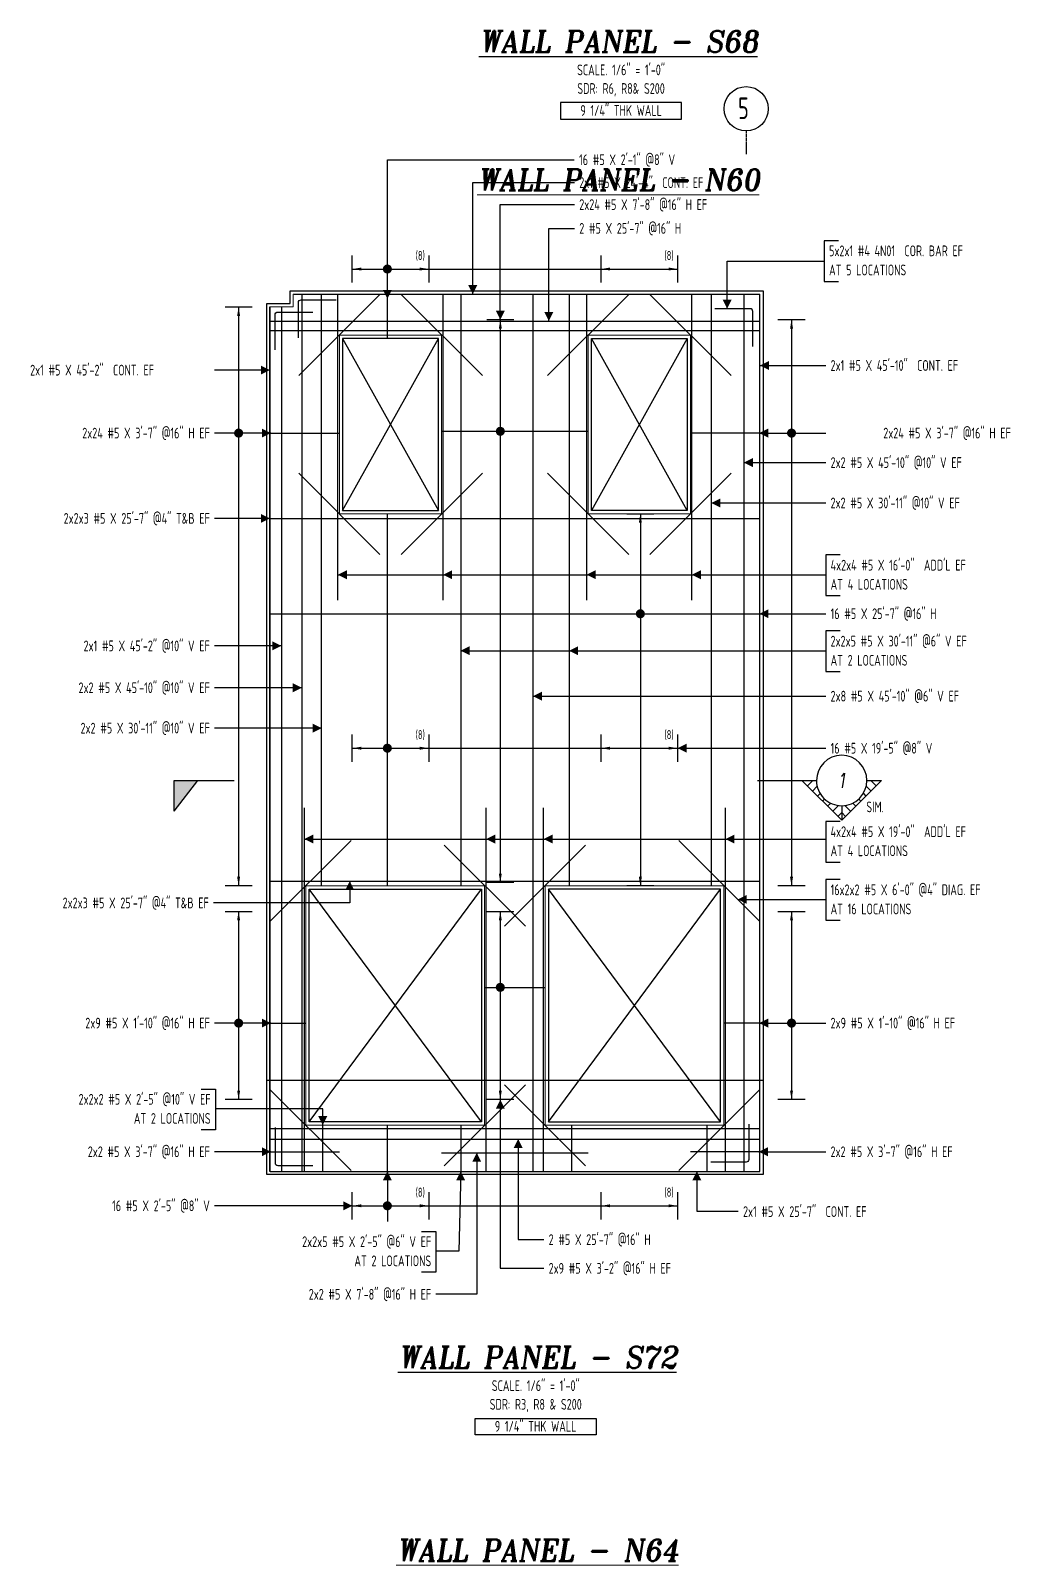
# Model space of a CAD drawing. Header units: inches. Extents: x -3675 to 38568, y -2433 to 4174.
# Drawn here: x 29343 to 29958, y -693 to 269 of the extents above; entities that cross this region are included whole.
import ezdxf
from ezdxf.enums import TextEntityAlignment as Align

# ---------------------------------------------------------------- set-up
doc = ezdxf.new("R2010")
doc.units = ezdxf.units.IN
doc.header["$MEASUREMENT"] = 0
doc.linetypes.add('PHANTOM', pattern=[2.5, 1.25, -0.25, 0.25, -0.25, 0.25, -0.25])
doc.layers.get('0').update_dxf_attribs({"linetype": 'CONTINUOUS'})
for name, color, linetype in [('0-25', 7, 'CONTINUOUS'), ('0-25TEXT', 7, 'CONTINUOUS'), ('0-35', 3, 'CONTINUOUS'), ('0-35TEXT', 3, 'CONTINUOUS'), ('0-50', 10, 'CONTINUOUS'), ('3', 3, 'CONTINUOUS'), ('BAR-LBL', 2, 'CONTINUOUS'), ('GRID', 8, 'PHANTOM'), ('Hatch', 253, 'CONTINUOUS'), ('INTERMEDIATERANGELAY', 7, 'CONTINUOUS'), ('RANGELAY', 7, 'CONTINUOUS'), ('REBARS', 4, 'CONTINUOUS')]:
    doc.layers.add(name, color=color, linetype=linetype)
doc.layers.add('COVER', color=6, linetype='CONTINUOUS', lineweight=0, plot=False)
doc.styles.add('AR', font='ARCHQUIK.shx', dxfattribs={"width": 0.8})
doc.styles.add('ROMANT', font='romant')

# ---------------------------------------------------------------- blocks, each defined once
blk = doc.blocks.new('leadrblk')
blk.add_lwpolyline([(0, 0, 0, 1, 0), (1, 0, 1, 1, 0)], format="xyseb")
blk = doc.blocks.new('SECTARO')
at = {"linetype": 'Continuous'}
blk.add_line((33.32, 16.99), (20.13, 0), dxfattribs=at)
for p, q in [((33.32, 16.99), (33.32, 0)), ((33.32, 0), (0, 0))]:
    blk.add_line(p, q)
for points in [[(33.32, 0), (33.32, 16.99), (33.32, 0), (20.13, 0)], [(33.32, 16.99), (20.13, 0), (33.32, 0), (33.32, 16.99)]]:
    blk.add_solid(points, dxfattribs=at)
blk = doc.blocks.new('*X3')
at = {"color": 0, "linetype": 'Continuous'}
for p, q in [((-1.108, 0.278), (-1.075, 0.312)), ((-1.081, 0.217), (-1.031, 0.267)), ((-1.013, 0.197), (-0.986, 0.223)), ((-0.96, 0.161), (-0.942, 0.179)), ((-0.92, 0.112), (-0.898, 0.135)), ((-0.895, 0.05), (-0.854, 0.091)), ((-0.856, 0), (-0.81, 0.046)), ((-0.768, 0), (-0.765, 0.002))]:
    blk.add_line(p, q, dxfattribs=at)
blk = doc.blocks.new('*X2')
at = {"color": 0, "linetype": 'Continuous'}
for p, q in [((-1.108, 0.278), (-1.075, 0.312)), ((-0.96, 0.161), (-0.942, 0.179)), ((-0.856, 0), (-0.81, 0.046))]:
    blk.add_line(p, q, dxfattribs=at)
blk = doc.blocks.new('SECTNU')
at = {"linetype": 'Continuous'}
blk.add_line((-24.74, 0), (-32.81, 0), dxfattribs=at)
blk.add_line((0, 0), (-24.74, 0))
at = {"layer": '3'}
for p, q in [((-68.89, 0), (-46.81, 22.07)), ((-60.81, 0), (-68.89, 0))]:
    blk.add_line(p, q, dxfattribs=at)
at = {"layer": '3', "linetype": 'Continuous'}
blk.add_line((-46.81, 14), (-46.81, 22.07), dxfattribs=at)
at = {"layer": '3'}
for points in [[(-46.81, 22.07), (-24.74, 0), (-32.81, 0, 1)], [(-32.81, 0, 0.414214), (-46.81, 14)]]:
    blk.add_lwpolyline(points, format="xyb", dxfattribs=at)
for start, end in [(90, 180), (180, 0)]:
    blk.add_arc((-46.81, 0), 14, start, end, dxfattribs=at)
at = {"linetype": 'Continuous', "xscale": -64, "yscale": 64, "zscale": 64, "rotation": 359.9999999999999}
blk.add_blockref('*X3', (-117.73, 0), dxfattribs=at)
at = {"linetype": 'Continuous', "xscale": 64, "yscale": 64, "zscale": 64}
for name in ['*X3', '*X2']:
    blk.add_blockref(name, (24.1, 0), dxfattribs=at)
at = {"linetype": 'Continuous', "style": 'ROMANT', "oblique": 9, "width": 0.9}
blk.add_attdef('NO', text='', height=8, dxfattribs=at).set_placement((-46.81, 0), align=Align.MIDDLE)
blk = doc.blocks.new('*U1257', base_point=(29757.65, -87.64))
at = {"layer": 'REBARS', "color": 0}
blk.add_lwpolyline([(29757.97, -87.64), (29757.97, 104.36)], dxfattribs=at)
blk = doc.blocks.new('*U1258', base_point=(29692.27, -87.64))
at = {"layer": 'REBARS', "color": 0}
blk.add_lwpolyline([(29691.96, -87.64), (29691.96, 104.36)], dxfattribs=at)
blk = doc.blocks.new('*U1259', base_point=(29601.66, -87.64))
at = {"layer": 'REBARS', "color": 0}
blk.add_lwpolyline([(29601.97, -87.64), (29601.97, 104.36)], dxfattribs=at)
blk = doc.blocks.new('*U1260', base_point=(29536.28, -87.64))
at = {"layer": 'REBARS', "color": 0}
blk.add_lwpolyline([(29535.97, -87.64), (29535.97, 104.36)], dxfattribs=at)
blk = doc.blocks.new('*U1261', base_point=(29640.17, -391.52))
at = {"layer": 'REBARS', "color": 0}
blk.add_lwpolyline([(29640.39, -391.3), (29691.3, -442.21)], dxfattribs=at)
blk = doc.blocks.new('*U1262', base_point=(29640.17, -291.75))
at = {"layer": 'REBARS', "color": 0}
blk.add_lwpolyline([(29640.39, -291.97), (29691.3, -241.06)], dxfattribs=at)
blk = doc.blocks.new('*U1263', base_point=(29493.12, -394.47))
at = {"layer": 'REBARS', "color": 0}
blk.add_lwpolyline([(29493.34, -394.25), (29544.25, -445.16)], dxfattribs=at)
blk = doc.blocks.new('*U1264', base_point=(29653.76, -391.52))
at = {"layer": 'REBARS', "color": 0}
blk.add_lwpolyline([(29653.54, -391.3), (29602.63, -442.21)], dxfattribs=at)
blk = doc.blocks.new('*U1265', base_point=(29493.12, -288.8))
at = {"layer": 'REBARS', "color": 0}
blk.add_lwpolyline([(29493.34, -289.02), (29544.25, -238.11)], dxfattribs=at)
blk = doc.blocks.new('*U1266', base_point=(29653.76, -291.75))
at = {"layer": 'REBARS', "color": 0}
blk.add_lwpolyline([(29653.54, -291.97), (29602.63, -241.06)], dxfattribs=at)
blk = doc.blocks.new('*U1267', base_point=(29667.16, -8.23))
at = {"layer": 'REBARS', "color": 0}
blk.add_lwpolyline([(29667.38, -8.01), (29718.29, -58.92)], dxfattribs=at)
blk = doc.blocks.new('*U1268', base_point=(29782.76, -8.23))
at = {"layer": 'REBARS', "color": 0}
blk.add_lwpolyline([(29782.54, -8.01), (29731.63, -58.92)], dxfattribs=at)
blk = doc.blocks.new('*U1269', base_point=(29667.16, 53.5))
at = {"layer": 'REBARS', "color": 0}
blk.add_lwpolyline([(29667.38, 53.28), (29718.29, 104.19)], dxfattribs=at)
blk = doc.blocks.new('*U1270', base_point=(29782.76, 53.5))
at = {"layer": 'REBARS', "color": 0}
blk.add_lwpolyline([(29782.54, 53.28), (29731.63, 104.19)], dxfattribs=at)
blk = doc.blocks.new('*U1271', base_point=(29511.17, -8.23))
at = {"layer": 'REBARS', "color": 0}
blk.add_lwpolyline([(29511.39, -8.01), (29562.3, -58.92)], dxfattribs=at)
blk = doc.blocks.new('*U1272', base_point=(29626.77, -8.23))
at = {"layer": 'REBARS', "color": 0}
blk.add_lwpolyline([(29626.55, -8.01), (29575.64, -58.92)], dxfattribs=at)
blk = doc.blocks.new('*U1273', base_point=(29511.17, 53.5))
at = {"layer": 'REBARS', "color": 0}
blk.add_lwpolyline([(29511.39, 53.28), (29562.3, 104.19)], dxfattribs=at)
blk = doc.blocks.new('*U1274', base_point=(29626.77, 53.5))
at = {"layer": 'REBARS', "color": 0}
blk.add_lwpolyline([(29626.55, 53.28), (29575.64, 104.19)], dxfattribs=at)
blk = doc.blocks.new('*U1473', base_point=(29496.34, -442.14))
at = {"layer": 'REBARS', "color": 0}
blk.add_lwpolyline([(29496.59, -418.14), (29496.59, -440.14, 0.414214), (29498.34, -441.89), (29520.34, -441.89)], format="xyb", dxfattribs=at)
blk = doc.blocks.new('*U1474', base_point=(29793.86, -440.14))
at = {"layer": 'REBARS', "color": 0}
blk.add_lwpolyline([(29793.61, -416.14), (29793.61, -438.14, -0.414214), (29791.86, -439.89), (29769.86, -439.89)], format="xyb", dxfattribs=at)
blk = doc.blocks.new('*U1275', base_point=(29800.9, -445.64))
at = {"layer": 'REBARS', "color": 0}
blk.add_lwpolyline([(29800.59, -445.64), (29800.59, 104.36)], dxfattribs=at)
blk = doc.blocks.new('*U1276', base_point=(29493.65, -445.64))
at = {"layer": 'REBARS', "color": 0}
blk.add_lwpolyline([(29493.34, -445.64), (29493.34, 96.36)], dxfattribs=at)
blk = doc.blocks.new('*U1277', base_point=(29567.31, 76.41))
at = {"layer": 'REBARS', "color": 0}
blk.add_lwpolyline([(29567, 76.41), (29567, 101.41)], dxfattribs=at)
blk = doc.blocks.new('*U1475', base_point=(29496.34, 93.36))
at = {"layer": 'REBARS', "color": 0}
blk.add_lwpolyline([(29496.59, 69.36), (29496.59, 91.36, -0.414214), (29498.34, 93.11), (29520.34, 93.11)], format="xyb", dxfattribs=at)
blk = doc.blocks.new('*U1278', base_point=(29493.34, -96.37))
at = {"layer": 'REBARS', "color": 0}
blk.add_lwpolyline([(29493.34, -96.06), (29800.34, -96.06)], dxfattribs=at)
blk = doc.blocks.new('rendmark')
at = {"color": 4}
blk.add_line((0, -3), (0, 3), dxfattribs=at)
blk = doc.blocks.new('rarrow')
at = {"color": 7}
blk.add_solid([(2, -0.33), (2, 0.33), (0, 0)], dxfattribs=at)
blk = doc.blocks.new('*U1885', base_point=(29725.61, -33.35))
at = {"layer": 'RANGELAY'}
blk.add_line((29725.61, -33.35), (29725.61, -266.64), dxfattribs=at)
at = {"layer": 'RANGELAY', "xscale": 2.834645669291339, "yscale": 2.834645669291339}
for name, p, rotation in [('rendmark', (29725.61, -33.35), 269.9999999999999), ('rarrow', (29725.61, -33.35), 269.9999999999999), ('rendmark', (29725.61, -266.64), 89.999996929531), ('rarrow', (29725.61, -266.64), 89.999996929531)]:
    blk.add_blockref(name, p, dxfattribs=dict(at, rotation=rotation))
blk = doc.blocks.new('VPM7D9B82')
at = {"const_width": 1}
blk.add_lwpolyline([(-0.5, 0, 1), (0.5, 0, 1)], format="xyb", close=True, dxfattribs=at)
blk = doc.blocks.new('*U1279', base_point=(29508.59, 104.05))
at = {"layer": 'REBARS', "color": 0}
blk.add_lwpolyline([(29508.59, 104.36), (29800.59, 104.36)], dxfattribs=at)
blk = doc.blocks.new('*U1280', base_point=(29493.03, 96.36))
at = {"layer": 'REBARS', "color": 0}
blk.add_lwpolyline([(29493.34, 96.36), (29493.34, -445.64)], dxfattribs=at)
blk = doc.blocks.new('*U1476', base_point=(29510.97, 101.01))
at = {"layer": 'REBARS', "color": 0}
blk.add_lwpolyline([(29511.22, 77.01), (29511.22, 99.01, -0.414214), (29512.97, 100.76), (29534.97, 100.76)], format="xyb", dxfattribs=at)
blk = doc.blocks.new('*U1281', base_point=(29500.23, 96.36))
at = {"layer": 'REBARS', "color": 0}
blk.add_lwpolyline([(29500.54, 96.36), (29500.54, -445.64)], dxfattribs=at)
blk = doc.blocks.new('*U1477', base_point=(29796.38, 95.43))
at = {"layer": 'REBARS', "color": 0}
blk.add_lwpolyline([(29796.13, 71.43), (29796.13, 93.43, 0.414214), (29794.38, 95.18), (29772.38, 95.18)], format="xyb", dxfattribs=at)
blk = doc.blocks.new('*U1282', base_point=(29567.31, -445.64))
at = {"layer": 'REBARS', "color": 0}
blk.add_lwpolyline([(29567, -445.64), (29567, -416.64)], dxfattribs=at)
blk = doc.blocks.new('*U1283', base_point=(29567.31, -266.64))
at = {"layer": 'REBARS', "color": 0}
blk.add_lwpolyline([(29567, -266.64), (29567, -33.64)], dxfattribs=at)
blk = doc.blocks.new('*U1284', base_point=(29493.59, 87.14))
at = {"layer": 'REBARS', "color": 0}
blk.add_lwpolyline([(29493.59, 87.45), (29800.59, 87.45)], dxfattribs=at)
blk = doc.blocks.new('*U1884', base_point=(29820.4, -282.64))
at = {"layer": 'RANGELAY'}
blk.add_line((29820.4, -282.64), (29820.4, -400.64), dxfattribs=at)
at = {"layer": 'RANGELAY', "xscale": 2.834645669291339, "yscale": 2.834645669291339}
for name, p, rotation in [('rendmark', (29820.4, -282.64), 269.9999999999999), ('rarrow', (29820.4, -282.64), 269.9999999999999), ('rendmark', (29820.4, -400.64), 89.999996929531), ('rarrow', (29820.4, -400.64), 89.999996929531)]:
    blk.add_blockref(name, p, dxfattribs=dict(at, rotation=rotation))
blk = doc.blocks.new('VPM7DA0E2')
at = {"const_width": 1}
blk.add_lwpolyline([(-0.5, 0, 1), (0.5, 0, 1)], format="xyb", close=True, dxfattribs=at)
blk = doc.blocks.new('*U1285', base_point=(29800.17, -353))
at = {"layer": 'REBARS', "color": 0}
blk.add_lwpolyline([(29800.17, -352.69), (29778.17, -352.69)], dxfattribs=at)
blk = doc.blocks.new('*U1883', base_point=(29820.4, 88.36))
at = {"layer": 'RANGELAY'}
blk.add_line((29820.4, 88.36), (29820.4, -266.64), dxfattribs=at)
at = {"layer": 'RANGELAY', "xscale": 2.834645669291339, "yscale": 2.834645669291339}
for name, p, rotation in [('rendmark', (29820.4, 88.36), 269.9999999999999), ('rarrow', (29820.4, 88.36), 269.9999999999999), ('rendmark', (29820.4, -266.64), 89.999996929531), ('rarrow', (29820.4, -266.64), 89.999996929531)]:
    blk.add_blockref(name, p, dxfattribs=dict(at, rotation=rotation))
blk = doc.blocks.new('VPM7DA1E2')
at = {"const_width": 1}
blk.add_lwpolyline([(-0.5, 0, 1), (0.5, 0, 1)], format="xyb", close=True, dxfattribs=at)
blk = doc.blocks.new('*U1286', base_point=(29800.17, 16.89))
at = {"layer": 'REBARS', "color": 0}
blk.add_lwpolyline([(29800.17, 17.2), (29757.17, 17.2)], dxfattribs=at)
blk = doc.blocks.new('*U1882', base_point=(29473.73, -282.64))
at = {"layer": 'RANGELAY'}
blk.add_line((29473.73, -282.64), (29473.73, -400.64), dxfattribs=at)
at = {"layer": 'RANGELAY', "xscale": 2.834645669291339, "yscale": 2.834645669291339}
for name, p, rotation in [('rendmark', (29473.73, -282.64), 269.9999999999999), ('rarrow', (29473.73, -282.64), 269.9999999999999), ('rendmark', (29473.73, -400.64), 89.999996929531), ('rarrow', (29473.73, -400.64), 89.999996929531)]:
    blk.add_blockref(name, p, dxfattribs=dict(at, rotation=rotation))
blk = doc.blocks.new('VPM7DA2E2')
at = {"const_width": 1}
blk.add_lwpolyline([(-0.5, 0, 1), (0.5, 0, 1)], format="xyb", close=True, dxfattribs=at)
blk = doc.blocks.new('*U1287', base_point=(29493.97, -353))
at = {"layer": 'REBARS', "color": 0}
blk.add_lwpolyline([(29493.97, -352.69), (29515.97, -352.69)], dxfattribs=at)
blk = doc.blocks.new('*U1881', base_point=(29473.73, 96.36))
at = {"layer": 'RANGELAY'}
blk.add_line((29473.73, 96.36), (29473.73, -266.64), dxfattribs=at)
at = {"layer": 'RANGELAY', "xscale": 2.834645669291339, "yscale": 2.834645669291339}
for name, p, rotation in [('rendmark', (29473.73, 96.36), 269.9999999999999), ('rarrow', (29473.73, 96.36), 269.9999999999999), ('rendmark', (29473.73, -266.64), 89.999996929531), ('rarrow', (29473.73, -266.64), 89.999996929531)]:
    blk.add_blockref(name, p, dxfattribs=dict(at, rotation=rotation))
blk = doc.blocks.new('VPM7DA3E2')
at = {"const_width": 1}
blk.add_lwpolyline([(-0.5, 0, 1), (0.5, 0, 1)], format="xyb", close=True, dxfattribs=at)
blk = doc.blocks.new('*U1288', base_point=(29493.97, 16.89))
at = {"layer": 'REBARS', "color": 0}
blk.add_lwpolyline([(29493.97, 17.2), (29536.97, 17.2)], dxfattribs=at)
blk = doc.blocks.new('*U1289', base_point=(29526.06, -266.64))
at = {"layer": 'REBARS', "color": 0}
blk.add_lwpolyline([(29525.75, -266.64), (29525.75, 104.36)], dxfattribs=at)
blk = doc.blocks.new('*U1290', base_point=(29513.03, 104.36))
at = {"layer": 'REBARS', "color": 0}
blk.add_lwpolyline([(29513.34, 104.36), (29513.34, -445.64)], dxfattribs=at)
blk = doc.blocks.new('*U1880', base_point=(29637.81, 88.36))
at = {"layer": 'RANGELAY'}
blk.add_line((29637.81, 88.36), (29637.81, -264.64), dxfattribs=at)
at = {"layer": 'RANGELAY', "xscale": 2.834645669291339, "yscale": 2.834645669291339}
for name, p, rotation in [('rendmark', (29637.81, 88.36), 269.9999999999999), ('rarrow', (29637.81, 88.36), 269.9999999999999), ('rarrow', (29637.81, -264.64), 89.999996929531), ('rendmark', (29637.81, -264.64), 89.999996929531)]:
    blk.add_blockref(name, p, dxfattribs=dict(at, rotation=rotation))
blk = doc.blocks.new('VPM7DA622')
at = {"const_width": 1}
blk.add_lwpolyline([(-0.5, 0, 1), (0.5, 0, 1)], format="xyb", close=True, dxfattribs=at)
blk = doc.blocks.new('*U1291', base_point=(29600.96, 18.02))
at = {"layer": 'REBARS', "color": 0}
blk.add_lwpolyline([(29600.96, 18.33), (29692.96, 18.33)], dxfattribs=at)
blk = doc.blocks.new('*U1879', base_point=(29637.81, -282.64))
at = {"layer": 'RANGELAY'}
blk.add_line((29637.81, -282.64), (29637.81, -400.64), dxfattribs=at)
at = {"layer": 'RANGELAY', "xscale": 2.834645669291339, "yscale": 2.834645669291339}
for name, p, rotation in [('rendmark', (29637.81, -282.64), 269.9999999999999), ('rarrow', (29637.81, -282.64), 269.9999999999999), ('rendmark', (29637.81, -400.64), 89.999996929531), ('rarrow', (29637.81, -400.64), 89.999996929531)]:
    blk.add_blockref(name, p, dxfattribs=dict(at, rotation=rotation))
blk = doc.blocks.new('VPM7DA722')
at = {"const_width": 1}
blk.add_lwpolyline([(-0.5, 0, 1), (0.5, 0, 1)], format="xyb", close=True, dxfattribs=at)
blk = doc.blocks.new('*U1292', base_point=(29627.97, -330.59))
at = {"layer": 'REBARS', "color": 0}
blk.add_lwpolyline([(29627.97, -330.28), (29665.97, -330.28)], dxfattribs=at)
blk = doc.blocks.new('*U1293', base_point=(29493.59, -445.32))
at = {"layer": 'REBARS', "color": 0}
blk.add_lwpolyline([(29493.59, -445.64), (29800.59, -445.64)], dxfattribs=at)
blk = doc.blocks.new('*U1294', base_point=(29657.96, 104.36))
at = {"layer": 'REBARS', "color": 0}
blk.add_lwpolyline([(29658.27, 104.36), (29658.27, -445.64)], dxfattribs=at)
blk = doc.blocks.new('*U1295', base_point=(29680.65, 104.36))
at = {"layer": 'REBARS', "color": 0}
blk.add_lwpolyline([(29680.97, 104.36), (29680.97, -266.64)], dxfattribs=at)
blk = doc.blocks.new('*U1296', base_point=(29612.66, 104.36))
at = {"layer": 'REBARS', "color": 0}
blk.add_lwpolyline([(29612.97, 104.36), (29612.97, -266.64)], dxfattribs=at)
blk = doc.blocks.new('*U1297', base_point=(29800.81, -394.47))
at = {"layer": 'REBARS', "color": 0}
blk.add_lwpolyline([(29800.59, -394.25), (29749.68, -445.17)], dxfattribs=at)
blk = doc.blocks.new('*U1298', base_point=(29800.81, -288.8))
at = {"layer": 'REBARS', "color": 0}
blk.add_lwpolyline([(29800.59, -289.02), (29749.68, -238.11)], dxfattribs=at)
blk = doc.blocks.new('*U1299', base_point=(29778.65, -445.64))
at = {"layer": 'REBARS', "color": 0}
blk.add_lwpolyline([(29778.97, -445.64), (29778.97, -217.64)], dxfattribs=at)
blk = doc.blocks.new('*U1300', base_point=(29665.28, -445.64))
at = {"layer": 'REBARS', "color": 0}
blk.add_lwpolyline([(29664.97, -445.64), (29664.97, -217.64)], dxfattribs=at)
blk = doc.blocks.new('*U1301', base_point=(29628.65, -445.64))
at = {"layer": 'REBARS', "color": 0}
blk.add_lwpolyline([(29628.97, -445.64), (29628.97, -217.64)], dxfattribs=at)
blk = doc.blocks.new('*U1302', base_point=(29515.28, -445.64))
at = {"layer": 'REBARS', "color": 0}
blk.add_lwpolyline([(29514.97, -445.64), (29514.97, -217.64)], dxfattribs=at)
blk = doc.blocks.new('*U1303', base_point=(29767.15, -445.64))
at = {"layer": 'REBARS', "color": 0}
blk.add_lwpolyline([(29767.46, -445.64), (29767.46, -416.64)], dxfattribs=at)
blk = doc.blocks.new('*U1304', base_point=(29526.79, -445.64))
at = {"layer": 'REBARS', "color": 0}
blk.add_lwpolyline([(29526.47, -445.64), (29526.47, -416.64)], dxfattribs=at)
blk = doc.blocks.new('*U1305', base_point=(29493.34, -35.98))
at = {"layer": 'REBARS', "color": 0}
blk.add_lwpolyline([(29493.34, -36.29), (29800.34, -36.29)], dxfattribs=at)
blk = doc.blocks.new('*U1306', base_point=(29493.34, 81.25))
at = {"layer": 'REBARS', "color": 0}
blk.add_lwpolyline([(29493.34, 81.56), (29800.34, 81.56)], dxfattribs=at)
blk = doc.blocks.new('*U1307', base_point=(29682.1, -416.64))
at = {"layer": 'REBARS', "color": 0}
blk.add_lwpolyline([(29682.41, -416.64), (29682.41, -445.64)], dxfattribs=at)
blk = doc.blocks.new('*U1308', base_point=(29612.66, -416.64))
at = {"layer": 'REBARS', "color": 0}
blk.add_lwpolyline([(29612.97, -416.64), (29612.97, -445.64)], dxfattribs=at)
blk = doc.blocks.new('*U1309', base_point=(29493.34, -418.45))
at = {"layer": 'REBARS', "color": 0}
blk.add_lwpolyline([(29493.34, -418.77), (29800.34, -418.77)], dxfattribs=at)
blk = doc.blocks.new('*U1310', base_point=(29493.34, -264))
at = {"layer": 'REBARS', "color": 0}
blk.add_lwpolyline([(29493.34, -263.69), (29800.34, -263.69)], dxfattribs=at)
blk = doc.blocks.new('*U1878', base_point=(29544.97, -467.22))
at = {"layer": 'INTERMEDIATERANGELAY'}
blk.add_line((29592.97, -467.22), (29700.96, -467.22), dxfattribs=at)
at = {"layer": 'RANGELAY'}
for p, q in [((29544.97, -467.22), (29592.97, -467.22)), ((29700.96, -467.22), (29748.97, -467.22))]:
    blk.add_line(p, q, dxfattribs=at)
at = {"layer": 'RANGELAY', "xscale": 2.834645669291339, "yscale": 2.834645669291339}
for name, p in [('rendmark', (29544.97, -467.22)), ('rendmark', (29700.96, -467.22)), ('rarrow', (29544.97, -467.22)), ('rarrow', (29700.96, -467.22))]:
    blk.add_blockref(name, p, dxfattribs=at)
at = {"layer": 'RANGELAY', "xscale": 2.834645669291339, "yscale": 2.834645669291339, "rotation": 179.999996929531}
for name, p in [('rendmark', (29592.97, -467.22)), ('rendmark', (29748.97, -467.22)), ('rarrow', (29592.97, -467.22)), ('rarrow', (29748.97, -467.22))]:
    blk.add_blockref(name, p, dxfattribs=at)
blk = doc.blocks.new('VPM7DAFA2')
at = {"const_width": 1}
blk.add_lwpolyline([(-0.5, 0, 1), (0.5, 0, 1)], format="xyb", close=True, dxfattribs=at)
blk = doc.blocks.new('*U1877', base_point=(29544.97, -180.35))
at = {"layer": 'INTERMEDIATERANGELAY'}
blk.add_line((29592.97, -180.35), (29700.96, -180.35), dxfattribs=at)
at = {"layer": 'RANGELAY'}
for p, q in [((29544.97, -180.35), (29592.97, -180.35)), ((29700.96, -180.35), (29748.97, -180.35))]:
    blk.add_line(p, q, dxfattribs=at)
at = {"layer": 'RANGELAY', "xscale": 2.834645669291339, "yscale": 2.834645669291339}
for name, p in [('rendmark', (29544.97, -180.35)), ('rendmark', (29700.96, -180.35)), ('rarrow', (29544.97, -180.35)), ('rarrow', (29700.96, -180.35))]:
    blk.add_blockref(name, p, dxfattribs=at)
at = {"layer": 'RANGELAY', "xscale": 2.834645669291339, "yscale": 2.834645669291339, "rotation": 179.999996929531}
for name, p in [('rendmark', (29592.97, -180.35)), ('rendmark', (29748.97, -180.35)), ('rarrow', (29592.97, -180.35)), ('rarrow', (29748.97, -180.35))]:
    blk.add_blockref(name, p, dxfattribs=at)
blk = doc.blocks.new('VPM7DB042')
at = {"const_width": 1}
blk.add_lwpolyline([(-0.5, 0, 1), (0.5, 0, 1)], format="xyb", close=True, dxfattribs=at)
blk = doc.blocks.new('*U1876', base_point=(29544.97, 120.06))
at = {"layer": 'INTERMEDIATERANGELAY'}
blk.add_line((29592.97, 120.06), (29700.96, 120.06), dxfattribs=at)
at = {"layer": 'RANGELAY'}
for p, q in [((29544.97, 120.06), (29592.97, 120.06)), ((29700.96, 120.06), (29748.97, 120.06))]:
    blk.add_line(p, q, dxfattribs=at)
at = {"layer": 'RANGELAY', "xscale": 2.834645669291339, "yscale": 2.834645669291339}
for name, p in [('rendmark', (29544.97, 120.06)), ('rendmark', (29700.96, 120.06)), ('rarrow', (29544.97, 120.06)), ('rarrow', (29700.96, 120.06))]:
    blk.add_blockref(name, p, dxfattribs=at)
at = {"layer": 'RANGELAY', "xscale": 2.834645669291339, "yscale": 2.834645669291339, "rotation": 179.999996929531}
for name, p in [('rendmark', (29592.97, 120.06)), ('rendmark', (29748.97, 120.06)), ('rarrow', (29592.97, 120.06)), ('rarrow', (29748.97, 120.06))]:
    blk.add_blockref(name, p, dxfattribs=at)
blk = doc.blocks.new('VPM7DB0E2')
at = {"const_width": 1}
blk.add_lwpolyline([(-0.5, 0, 1), (0.5, 0, 1)], format="xyb", close=True, dxfattribs=at)
blk = doc.blocks.new('*U1311', base_point=(29769.82, -266.64))
at = {"layer": 'REBARS', "color": 0}
blk.add_lwpolyline([(29770.13, -266.64), (29770.13, 104.36)], dxfattribs=at)
blk = doc.blocks.new('*U1312', base_point=(29790.9, 104.36))
at = {"layer": 'REBARS', "color": 0}
blk.add_lwpolyline([(29790.59, 104.36), (29790.59, -445.64)], dxfattribs=at)
blk = doc.blocks.new('*U1313', base_point=(29799.97, -433.67))
at = {"layer": 'REBARS', "color": 0}
blk.add_lwpolyline([(29799.97, -433.35), (29756.97, -433.35)], dxfattribs=at)
blk = doc.blocks.new('*U1314', base_point=(29493.59, -425.69))
at = {"layer": 'REBARS', "color": 0}
blk.add_lwpolyline([(29493.59, -425.38), (29800.59, -425.38)], dxfattribs=at)
blk = doc.blocks.new('*U1315', base_point=(29493.97, -433.67))
at = {"layer": 'REBARS', "color": 0}
blk.add_lwpolyline([(29493.97, -433.35), (29536.97, -433.35)], dxfattribs=at)
blk = doc.blocks.new('*U1316', base_point=(29600.96, -434.33))
at = {"layer": 'REBARS', "color": 0}
blk.add_lwpolyline([(29600.96, -434.01), (29692.96, -434.01)], dxfattribs=at)

msp = doc.modelspace()

# ---------------------------------------------------------------- linework, layer by layer
at = {"layer": '0-25'}
for p, q in [((29538.96626, 76.61422), (29598.97323, -31.34561)), ((29538.96626, -31.34561), (29598.97323, 76.61422)), ((29754.96626, 76.61422), (29694.95929, -31.34561)), ((29754.96626, -31.34561), (29694.95929, 76.61422)), ((29517.96626, -414.63578), (29625.96626, -268.63533)), ((29625.96626, -414.63578), (29517.96626, -268.63533)), ((29775.96626, -414.63578), (29667.96626, -268.63533)), ((29667.96626, -414.63578), (29775.96626, -268.63533))]:
    msp.add_line(p, q, dxfattribs=at)
at = {"layer": '0-25TEXT'}
for points in [[(29566.99835, 98.39088), (29566.99835, 188.56625), (29684.21098, 188.56625)], [(29620.55017, 104.36422), (29620.55017, 174.22978), (29684.30227, 174.22978)], [(29637.80947, 88.36422), (29637.80947, 160.4765), (29684.30227, 160.4765)], [(29668.2269, 87.45396), (29668.2269, 145.55179), (29684.30227, 145.55179)], [(29849.94683, 137.84641), (29840.94778, 137.84641), (29840.94778, 112.34908), (29849.94683, 112.34908)], [(29780.0283, 95.1778), (29780.0283, 125.09775), (29840.94778, 125.09775)], [(29800.59126, 59.59427), (29841.8927, 59.59427)], [(29493.34124, 56.69055), (29458.67322, 56.69055)], [(29493.96626, 17.20348), (29458.67322, 17.20348)], [(29800.16767, 17.20348), (29841.89136, 17.20348)], [(29790.59125, -1.27431), (29841.8927, -1.27431)], [(29770.13034, -26.57856), (29841.8927, -26.57856)], [(29493.34124, -36.29332), (29458.67322, -36.29332)], [(29850.89175, -59.21259), (29841.8927, -59.21259), (29841.8927, -84.70992), (29850.89175, -84.70992)], [(29535.9662, -71.58629), (29841.8927, -71.58629)], [(29800.31634, -96.056), (29841.8927, -96.056)], [(29850.89175, -106.84667), (29841.8927, -106.84667), (29841.8927, -132.34399), (29850.89175, -132.34399)], [(29500.538, -116.192), (29458.67322, -116.192)], [(29612.97323, -119.22036), (29841.8927, -119.22037)], [(29513.34126, -142.45559), (29458.67322, -142.45559)], [(29658.26952, -147.71933), (29841.8927, -147.71933)], [(29525.74842, -167.75983), (29458.67322, -167.75983)], [(29748.96626, -180.34749), (29841.8927, -180.34749)], [(29850.89175, -226.28622), (29841.8927, -226.28622), (29841.8927, -251.78354), (29850.89175, -251.78354)], [(29514.96627, -237.29376), (29841.8927, -237.29376)], [(29543.37919, -263.6876), (29543.37919, -277.32363), (29458.04359, -277.32363)], [(29850.89175, -262.74702), (29841.8927, -262.74702), (29841.8927, -288.24435), (29850.89175, -288.24435)], [(29786.69429, -275.12072), (29841.8927, -275.12072)], [(29493.96626, -352.68868), (29458.67322, -352.68868)], [(29800.16767, -352.68868), (29841.89136, -352.68868)], [(29450.17496, -394.07688), (29459.17402, -394.07688), (29459.17402, -419.5742), (29450.17496, -419.5742)], [(29637.80946, -400.63573), (29637.80946, -506.42081), (29665.10756, -506.42081)], [(29526.4739, -416.63574), (29526.4739, -406.45054), (29459.17402, -406.45058)], [(29649.03219, -425.37904), (29649.03219, -488.41991), (29665.10756, -488.41991)], [(29493.96627, -433.35326), (29458.67322, -433.35326)], [(29623.03425, -434.01388), (29623.03425, -522.69017), (29597.46281, -522.69017)], [(29799.96626, -433.35326), (29841.89136, -433.35326)], [(29566.99833, -445.63574), (29566.99833, -477.06636)], [(29612.97323, -445.63586), (29611.74229, -495.7325), (29597.46281, -495.7325)], [(29761.00806, -445.63578), (29761.00806, -470.61434), (29787.00894, -470.61434)], [(29544.96626, -467.22378), (29458.67322, -467.22378)], [(29588.46375, -483.3588), (29597.46281, -483.3588), (29597.46281, -508.85612), (29588.46375, -508.85612)]]:
    msp.add_lwpolyline(points, dxfattribs=at)
at = {"layer": '0-35'}
for points in [[(29505.96626, 106.36422), (29802.59126, 106.36422), (29802.59126, -447.63578), (29491.34126, -447.63578), (29491.34126, 98.36422), (29505.96626, 98.36422)], [(29538.96626, -31.34561), (29598.97323, -31.34561), (29598.97323, 76.61422), (29538.96626, 76.61422)], [(29754.96626, -31.34561), (29694.95929, -31.34561), (29694.95929, 76.61422), (29754.96626, 76.61422)], [(29517.96626, -268.63533), (29625.96626, -268.63533), (29625.96626, -414.63578), (29517.96626, -414.63578)], [(29775.96626, -268.63533), (29667.96626, -268.63533), (29667.96626, -414.63578), (29775.96626, -414.63578)]]:
    msp.add_lwpolyline(points, close=True, dxfattribs=at)
at = {"layer": '0-50'}
for points in [[(29751.46275, 224.41653), (29675.5759, 224.41653), (29675.5759, 214.06017), (29751.46275, 214.06017)], [(29622.08458, -600.4946), (29697.97142, -600.4946), (29697.97142, -610.85096), (29622.08458, -610.85096)]]:
    msp.add_lwpolyline(points, close=True, dxfattribs=at)
msp.add_circle((29791.93952, 220.57596), 13.87094, dxfattribs=at)
at = {"layer": 'COVER'}
for points in [[(29507.96626, 104.36422), (29800.59126, 104.36422), (29800.59126, -445.63578), (29493.34126, -445.63578), (29493.34126, 96.36422), (29507.96626, 96.36422)], [(29536.96626, -33.34561), (29600.97323, -33.34561), (29600.97323, 78.61422), (29536.96626, 78.61422)], [(29756.96626, -33.34561), (29692.95929, -33.34561), (29692.95929, 78.61422), (29756.96626, 78.61422)], [(29515.96626, -266.63533), (29627.96626, -266.63533), (29627.96626, -416.63578), (29515.96626, -416.63578)], [(29777.96626, -266.63533), (29665.96626, -266.63533), (29665.96626, -416.63578), (29777.96626, -416.63578)]]:
    msp.add_lwpolyline(points, close=True, dxfattribs=at)
at = {"layer": 'GRID', "lineweight": -3}
msp.add_lwpolyline([(29791.93952, 206.70502), (29791.93952, 192.08503)], dxfattribs=at)
at = {"layer": 'Hatch'}
msp.add_line((29802.59126, -388.63578), (29491.34126, -388.63578), dxfattribs=at)

# ---------------------------------------------------------------- block references
ref = msp.add_blockref('SECTNU', (29799.016, -200.60022), dxfattribs=dict(xscale=1.129181470141702, yscale=1.129181470141702, zscale=1.129181470141702, rotation=180))
ref.add_attrib('NO', '1', dxfattribs={"linetype": 'Continuous', "height": 9.03345, "style": 'ROMANT', "oblique": 9, "width": 0.9}).set_placement((29851.87603, -200.60023), align=Align.MIDDLE)
at = {"xscale": 1.129181470141702, "yscale": 1.129181470141702, "zscale": 1.129181470141702, "rotation": 180}
msp.add_blockref('SECTARO', (29470.94278, -200.60021), dxfattribs=at)
at = {"layer": '0-25TEXT'}
for name, p, xscale, yscale in [('VPM7DB0E2', (29566.99835, 120.06037), 2.834645669291338, 2.834645669291338), ('leadrblk', (29493.34124, 56.69055), -5.623937007874017, 2.250708661417324), ('leadrblk', (29800.59126, 59.59427), 5.623937007874017, 2.250708661417324), ('leadrblk', (29493.96626, 17.20348), -5.623937007874017, 2.250708661417324), ('leadrblk', (29800.16767, 17.20348), 5.623937007874017, 2.250708661417324), ('leadrblk', (29790.59125, -1.27431), 5.623937007874017, 2.250708661417324), ('leadrblk', (29770.13034, -26.57856), 5.623937007874017, 2.250708661417324), ('leadrblk', (29493.34124, -36.29332), -5.623937007874017, 2.250708661417324), ('leadrblk', (29535.9662, -71.58629), 5.623937007874017, 2.250708661417324), ('leadrblk', (29601.97329, -71.58627), 5.623937007874017, 2.250708661417324), ('leadrblk', (29691.95924, -71.58634), 5.623937007874017, 2.250708661417324), ('leadrblk', (29757.96632, -71.58621), 5.623937007874017, 2.250708661417324), ('leadrblk', (29800.31634, -96.056), 5.623937007874017, 2.250708661417324), ('leadrblk', (29500.538, -116.192), -5.623937007874017, 2.250708661417324), ('leadrblk', (29612.97323, -119.22036), 5.623937007874017, 2.250708661417324), ('leadrblk', (29680.96551, -119.22036), 5.623937007874017, 2.250708661417324), ('leadrblk', (29513.34126, -142.45559), -5.623937007874017, 2.250708661417324), ('leadrblk', (29658.26952, -147.71933), 5.623937007874017, 2.250708661417324), ('leadrblk', (29525.74842, -167.75984), -5.623937007874017, 2.250708661417324), ('VPM7DB042', (29566.99835, -180.34749), 2.834645669291338, 2.834645669291338), ('leadrblk', (29748.96626, -180.34749), 5.623937007874017, 2.250708661417324), ('leadrblk', (29514.96627, -237.29376), 5.623937007874017, 2.250708661417324), ('leadrblk', (29628.96625, -237.29372), 5.623937007874017, 2.250708661417324), ('leadrblk', (29664.96627, -237.29381), 5.623937007874017, 2.250708661417324), ('leadrblk', (29778.96625, -237.29367), 5.623937007874017, 2.250708661417324), ('leadrblk', (29786.69429, -275.12072), 5.623937007874017, 2.250708661417324), ('leadrblk', (29493.96626, -352.68868), -5.623937007874017, 2.250708661417324), ('leadrblk', (29800.16767, -352.68868), 5.623937007874017, 2.250708661417324), ('leadrblk', (29493.96627, -433.35326), -5.623937007874017, 2.250708661417324), ('leadrblk', (29799.96626, -433.35326), 5.623937007874017, 2.250708661417324), ('VPM7DAFA2', (29566.99835, -467.22378), 2.834645669291338, 2.834645669291338)]:
    msp.add_blockref(name, p, dxfattribs=dict(at, xscale=xscale, yscale=yscale))
for name, p, xscale, yscale, rotation in [('leadrblk', (29566.99835, 101.3638), 5.623937007874017, 2.250708661417324, 90.00000153523449), ('leadrblk', (29620.55017, 104.36422), 5.623937007874017, 2.250708661417324, 90.00000153523449), ('leadrblk', (29637.80947, 88.36422), 5.623937007874017, 2.250708661417324, 90.00000153523449), ('leadrblk', (29780.0283, 95.1778), 5.623937007874017, 2.250708661417324, 90.00000153523449), ('leadrblk', (29668.2269, 87.45396), 5.623937007874017, 2.250708661417324, 90.00000153523449), ('VPM7DA3E2', (29473.73042, 17.20348), 2.834645669291338, 2.834645669291338, 269.9999999999999), ('VPM7DA622', (29637.80947, 18.33435), 2.834645669291338, 2.834645669291338, 269.9999999999999), ('VPM7DA1E2', (29820.40351, 17.20348), 2.834645669291338, 2.834645669291338, 90.00000000000007), ('VPM7D9B82', (29725.61369, -96.05599), 2.834645669291338, 2.834645669291338, 269.9999999999999), ('leadrblk', (29543.37919, -263.6876), 5.623937007874017, 2.250708661417324, 270.0000046057035), ('VPM7DA722', (29637.80947, -330.27852), 2.834645669291338, 2.834645669291338, 269.9999999999999), ('VPM7DA2E2', (29473.73042, -352.68868), 2.834645669291338, 2.834645669291338, 269.9999999999999), ('VPM7DA0E2', (29820.4035, -352.68868), 2.834645669291338, 2.834645669291338, 90.00000000000007), ('leadrblk', (29637.80946, -400.63573), -5.623937007874017, 2.250708661417324, 89.9999984647655), ('leadrblk', (29526.4739, -416.63574), 5.623937007874017, 2.250708661417324, 90.00000153523449), ('leadrblk', (29649.03219, -425.37904), 5.623937007874017, 2.250708661417324, 270.0000046057035), ('leadrblk', (29623.03425, -434.01388), 5.623937007874017, 2.250708661417324, 270.0000046057035), ('leadrblk', (29566.99833, -445.63574), -5.623937007874017, 2.250708661417324, 89.9999984647655), ('leadrblk', (29612.97323, -445.63586), -5.623937007874017, 2.250708661417324, 89.9999984647655), ('leadrblk', (29761.00806, -445.63578), -5.623937007874017, 2.250708661417324, 89.9999984647655), ('leadrblk', (29544.96626, -467.22378), 5.623937007874017, 2.250708661417324, 180.000003070469)]:
    msp.add_blockref(name, p, dxfattribs=dict(at, xscale=xscale, yscale=yscale, rotation=rotation))
at = {"layer": 'RANGELAY'}
for name, p in [('*U1876', (29544.96626, 120.06037)), ('*U1881', (29473.73042, 96.36422)), ('*U1880', (29637.80947, 88.36422)), ('*U1883', (29820.40351, 88.36422)), ('*U1885', (29725.61369, -33.34561)), ('*U1877', (29544.96626, -180.34749)), ('*U1882', (29473.73042, -282.63533)), ('*U1879', (29637.80947, -282.63533)), ('*U1884', (29820.4035, -282.63533)), ('*U1878', (29544.96626, -467.22378))]:
    msp.add_blockref(name, p, dxfattribs=at)
at = {"layer": 'REBARS', "color": 4}
for name, p in [('*U1276', (29493.65359, -445.63578)), ('*U1280', (29493.02876, 96.36422)), ('*U1281', (29500.22553, 96.36422)), ('*U1279', (29508.59126, 104.05172)), ('*U1476', (29510.96626, 101.01492)), ('*U1273', (29511.16814, 53.50065)), ('*U1290', (29513.02876, 104.36422)), ('*U1289', (29526.06083, -266.63533)), ('*U1260', (29536.2787, -87.63578)), ('*U1277', (29567.31085, 76.41038)), ('*U1274', (29626.77135, 53.50065)), ('*U1259', (29601.66079, -87.63578)), ('*U1296', (29612.66073, 104.36422)), ('*U1294', (29657.95702, 104.36422)), ('*U1269', (29667.16117, 53.50065)), ('*U1295', (29680.653, 104.36422)), ('*U1258', (29692.27173, -87.63578)), ('*U1270', (29782.76439, 53.50065)), ('*U1257', (29757.65382, -87.63578)), ('*U1311', (29769.81793, -266.63533)), ('*U1312', (29790.90375, 104.36422)), ('*U1275', (29800.90358, -445.63578)), ('*U1284', (29493.59126, 87.14144)), ('*U1475', (29496.34126, 93.36422)), ('*U1477', (29796.38282, 95.4278)), ('*U1306', (29493.34126, 81.24944)), ('*U1288', (29493.96626, 16.89098)), ('*U1291', (29600.95929, 18.02185)), ('*U1286', (29800.16767, 16.89098)), ('*U1271', (29511.16814, -8.23204)), ('*U1272', (29626.77135, -8.23204)), ('*U1267', (29667.16117, -8.23204)), ('*U1268', (29782.76439, -8.23204)), ('*U1305', (29493.34126, -35.98082)), ('*U1283', (29567.31085, -266.63533)), ('*U1278', (29493.34126, -96.3685)), ('*U1302', (29515.2787, -445.63578)), ('*U1301', (29628.65382, -445.63578)), ('*U1300', (29665.2787, -445.63578)), ('*U1299', (29778.65382, -445.63578)), ('*U1265', (29493.12017, -288.79686)), ('*U1298', (29800.81223, -288.79674)), ('*U1266', (29653.76439, -291.74889)), ('*U1262', (29640.16814, -291.74889)), ('*U1310', (29493.34126, -264.0001)), ('*U1292', (29627.96626, -330.59102)), ('*U1287', (29493.96626, -353.00118)), ('*U1285', (29800.16767, -353.00118)), ('*U1263', (29493.12013, -394.47421)), ('*U1264', (29653.76439, -391.52221)), ('*U1261', (29640.16814, -391.52221)), ('*U1297', (29800.81223, -394.47437)), ('*U1309', (29493.34126, -418.45469)), ('*U1473', (29496.34126, -442.13936)), ('*U1304', (29526.78639, -445.63578)), ('*U1282', (29567.31085, -445.63578)), ('*U1308', (29612.66073, -416.63578)), ('*U1307', (29682.0986, -416.63578)), ('*U1303', (29767.14614, -445.63578)), ('*U1474', (29793.86296, -440.13936)), ('*U1314', (29493.59126, -425.69154)), ('*U1315', (29493.96627, -433.66576)), ('*U1316', (29600.95929, -434.32638)), ('*U1313', (29799.96626, -433.66576)), ('*U1293', (29493.59126, -445.32328))]:
    msp.add_blockref(name, p, dxfattribs=at)

# ---------------------------------------------------------------- texts
at = {"color": 7, "linetype": 'Continuous', "style": 'ROMANT', "oblique": 9, "width": 0.95}
for s, p in [('%%UWALL PANEL - S68', (29712.14745, 255.98844)), ('%%UWALL PANEL - S72', (29661.39988, -568.92269))]:
    msp.add_text(s, height=13.5, dxfattribs=at).set_placement(p, align=Align.CENTER)
at = {"layer": '0-25TEXT', "style": 'AR', "width": 0.8}
for p in [(29592.97323, 125.72966), (29748.96626, 125.72966), (29592.97323, -174.6782), (29748.96626, -174.6782), (29592.97323, -461.55449), (29748.96626, -461.55449)]:
    msp.add_text(' (8) ', height=5.669291, dxfattribs=at).set_placement(p, align=Align.RIGHT)
at = {"layer": '0-35TEXT', "style": 'AR', "width": 0.8}
for s, p in [('SCALE. 1/6" = 1\'-0"', (29713.51933, 241.54155)), ('SDR: R6, R8& S200', (29713.51933, 229.87335)), ('9 1/4" THK WALL', (29713.59625, 216.08533)), ('SCALE. 1/6" = 1\'-0"', (29660.028, -583.36958)), ('SDR: R3, R8 & S200', (29660.028, -595.03778)), ('9 1/4" THK WALL', (29659.95108, -608.8258))]:
    msp.add_text(s, height=6.7498312, dxfattribs=at).set_placement(p, align=Align.CENTER)
for s, height, p in [('AT 5 LOCATIONS', 6.7498312, (29843.94746, 116.09869)), ('AT 4 LOCATIONS', 6.7498312, (29844.89238, -80.96031)), ('AT 2 LOCATIONS', 6.7498312, (29844.89238, -128.59439)), ('SIM.', 6.749831, (29867.28759, -220.50671)), ('AT 4 LOCATIONS', 6.7498312, (29844.89238, -248.03394)), ('AT 16 LOCATIONS', 6.7498312, (29844.89238, -284.49474))]:
    msp.add_text(s, height=height, dxfattribs=at).set_placement(p)
for p in [(29456.17433, -415.8246), (29594.46312, -505.10651)]:
    msp.add_text('AT 2 LOCATIONS', height=6.7498312, dxfattribs=at).set_placement(p, align=Align.RIGHT)
at = {"layer": '0-50', "style": 'AR', "width": 0.8}
msp.add_text('5', height=13.5, dxfattribs=at).set_placement((29786.8977, 214.10561))
at = {"layer": 'BAR-LBL', "style": 'AR', "width": 0.8}
for s, p in [('16 #5 X 2\'-1" @8" V', (29687.21066, 185.1916)), ('2x1 #5 X 24\'-4"  CONT. EF', (29687.30196, 170.85514)), ('2x24 #5 X 7\'-8" @16" H EF', (29687.30196, 157.10186)), ('2 #5 X 25\'-7" @16" H', (29687.30196, 142.17715)), ('5x2x1 #4 4N01  COR. BAR EF', (29843.94746, 128.09743)), ('2x1 #5 X 45\'-2"  CONT. EF', (29343.03019, 53.31591)), ('2x1 #5 X 45\'-10"  CONT. EF', (29844.89238, 56.21962)), ('2x2 #5 X 45\'-10" @10" V EF', (29844.89238, -4.64896)), ('2x2 #5 X 30\'-11" @10" V EF', (29844.89238, -29.9532)), ('4x2x4 #5 X 16\'-0"  ADD\'L EF', (29844.89238, -68.96157)), ('16 #5 X 25\'-7" @16" H', (29844.89238, -99.43065)), ('2x2x5 #5 X 30\'-11" @6" V EF', (29844.89238, -116.59565)), ('2x8 #5 X 45\'-10" @6" V EF', (29844.89238, -151.09398)), ('16 #5 X 19\'-5" @8" V', (29844.89238, -183.72214)), ('4x2x4 #5 X 19\'-0"  ADD\'L EF', (29844.89238, -236.0352)), ('16x2x2 #5 X 6\'-0" @4" DIAG. EF', (29844.89238, -272.496)), ('2x9 #5 X 1\'-10" @16" H EF', (29844.89104, -356.06332)), ('2x2 #5 X 3\'-7" @16" H EF', (29844.89104, -436.72791)), ('2x1 #5 X 25\'-7"  CONT. EF', (29790.00863, -474.22172)), ('2 #5 X 25\'-7" @16" H', (29668.10725, -491.79455)), ('2x9 #5 X 3\'-2" @16" H EF', (29668.10725, -509.79546))]:
    msp.add_text(s, height=6.7492913, dxfattribs=at).set_placement(p)
for s, p in [('2x24 #5 X 3\'-7" @16" H EF', (29455.67353, 13.82884)), ('2x24 #5 X 3\'-7" @16" H EF', (29957.90676, 13.82884)), ('2x2x3 #5 X 25\'-7" @4" T&B EF', (29455.67353, -39.66797)), ('2x1 #5 X 45\'-2" @10" V EF', (29455.67353, -119.56665)), ('2x2 #5 X 45\'-10" @10" V EF', (29455.67353, -145.83023)), ('2x2 #5 X 30\'-11" @10" V EF', (29455.67353, -171.13448)), ('2x2x3 #5 X 25\'-7" @4" T&B EF', (29455.04391, -280.69828)), ('2x9 #5 X 1\'-10" @16" H EF', (29455.67353, -356.06332)), ('2x2x2 #5 X 2\'-5" @10" V EF', (29456.17433, -403.82586)), ('2x2 #5 X 3\'-7" @16" H EF', (29455.67353, -436.72791)), ('16 #5 X 2\'-5" @8" V', (29455.67353, -470.59842)), ('2x2x5 #5 X 2\'-5" @6" V EF', (29594.46312, -493.10777)), ('2x2 #5 X 7\'-8" @16" H EF', (29594.46312, -526.06481))]:
    msp.add_text(s, height=6.7492913, dxfattribs=at).set_placement(p, align=Align.RIGHT)
at = {"layer": 'COVER', "style": 'ROMANT', "oblique": 9, "width": 0.95}
for s, p in [('%%UWALL PANEL - N60', (29712.14745, 169.25678)), ('%%UWALL PANEL - N64', (29661.39988, -689.90877))]:
    msp.add_text(s, height=13.5, dxfattribs=at).set_placement(p, align=Align.CENTER)

doc.saveas('drawing.dxf')
